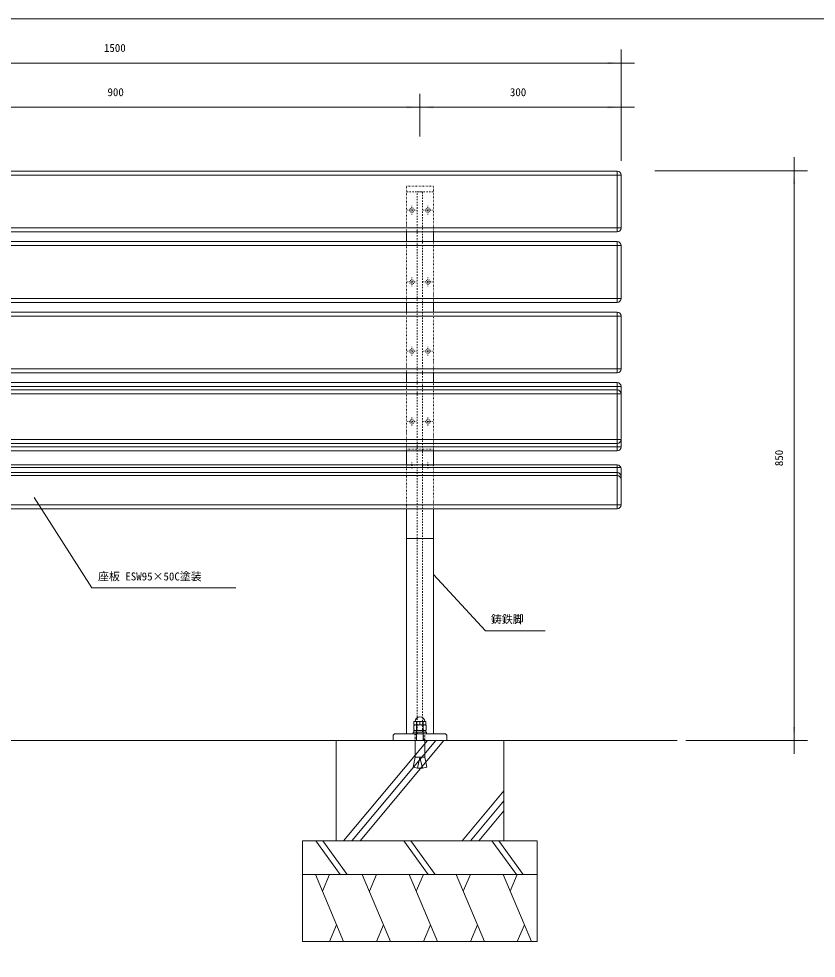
# Model space of a CAD drawing. Units: millimetres, scale not verified. Extents: x -1950 to 1950, y -1375 to 1375.
# Drawn here: x -858 to 331, y -27 to 1375 of the extents above; entities that cross this region are included whole.
import ezdxf
from ezdxf.enums import TextEntityAlignment as Align

# ---------------------------------------------------------------- set-up
doc = ezdxf.new("R2010")
doc.units = ezdxf.units.MM
doc.header["$LTSCALE"] = 10
doc.linetypes.add('USER1', pattern=[0.416641, 0.208282, -0.208359])
doc.linetypes.add('USER5', pattern=[0.208282, 0.069427, -0.138855])
doc.layers.add('0-1_IMPORTED', color=30, linetype='Continuous', lineweight=18)
doc.styles.add('ＭＳ ゴシック', font='')
doc.styles.get('ＭＳ ゴシック').set_extended_font_data('MS Gothic')

msp = doc.modelspace()

# ---------------------------------------------------------------- linework, layer by layer
at = {"layer": '0-1_IMPORTED', "color": 1}
for p, q in [((40.27, 1199.46), (40.27, 1329)), ((40.27, 1309), (-1459.73, 1309)), ((60.27, 1309), (40.27, 1309)), ((-259.73, 1199.46), (-259.73, 1263)), ((-259.73, 1199.46), (-259.73, 1263)), ((40.27, 1163), (40.27, 1263)), ((-259.73, 1243), (-1159.73, 1243)), ((-259.73, 1243), (-279.73, 1243)), ((40.27, 1243), (-259.73, 1243)), ((-239.73, 1243), (-259.73, 1243)), ((60.27, 1243), (40.27, 1243)), ((298.15, 1148.36), (298.15, 1168.36)), ((90.27, 1148.36), (318.15, 1148.36)), ((298.15, 298.36), (298.15, 1148.36)), ((-749.02, 525.82), (-835, 661)), ((-239.73, 545.93), (-162.17, 461.67)), ((-749.02, 525.82), (-534, 525.82)), ((-162.17, 461.67), (-73, 461.67)), ((136.71, 298.36), (318.15, 298.36)), ((298.15, 278.36), (298.15, 298.36))]:
    msp.add_line(p, q, dxfattribs=at)
at = {"layer": '0-1_IMPORTED'}
for p, q in [((-1459.7, 1141.77), (40.25, 1141.77)), ((-1453.73, 1147.77), (34.27, 1147.77)), ((34.27, 1147.77), (34.27, 1056.98)), ((40.27, 1141.77), (40.27, 1062.96)), ((-1459.7, 1062.96), (40.25, 1062.96)), ((34.27, 1056.96), (-1453.73, 1056.96)), ((-279.73, 1056.96), (-279.73, 1042.59)), ((-239.73, 1056.96), (-239.73, 1042.59)), ((-1453.73, 1042.59), (34.27, 1042.59)), ((34.27, 1042.59), (34.27, 951.79)), ((-1459.7, 1036.59), (40.25, 1036.59)), ((40.27, 1036.59), (40.27, 957.77)), ((-1459.7, 957.77), (40.25, 957.77)), ((34.27, 951.77), (-1453.73, 951.77)), ((-279.73, 951.77), (-279.73, 937.42)), ((-239.73, 951.77), (-239.73, 937.42)), ((-1459.7, 931.42), (40.25, 931.42)), ((-1453.73, 937.42), (34.27, 937.42)), ((34.27, 937.42), (34.27, 846.63)), ((40.27, 931.42), (40.27, 852.61)), ((-1459.7, 852.61), (40.25, 852.61)), ((34.27, 846.61), (-1453.73, 846.61)), ((-279.73, 846.61), (-279.73, 832.31)), ((-239.73, 846.61), (-239.73, 832.31)), ((-1453.73, 832.31), (34.27, 832.31)), ((34.27, 832.31), (34.27, 741.52)), ((-1459.7, 826.31), (40.25, 826.31)), ((-1459.7, 815.18), (40.25, 815.18)), ((-1453.73, 821.18), (34.27, 821.18)), ((34.27, 821.18), (34.27, 730.38)), ((40.27, 826.31), (40.27, 747.5)), ((40.27, 815.18), (40.27, 736.36)), ((-1459.7, 747.5), (40.25, 747.5)), ((-1459.7, 736.36), (40.25, 736.36)), ((34.27, 741.5), (-1453.73, 741.5)), ((34.27, 730.36), (-1453.73, 730.36)), ((-279.73, 730.36), (-279.73, 709.46)), ((-239.73, 730.36), (-239.73, 709.46)), ((-1459.7, 705.72), (40.25, 705.72)), ((-1453.73, 709.46), (34.27, 709.46)), ((34.27, 709.46), (34.27, 693.56)), ((34.27, 709.46), (34.27, 693.56)), ((40.27, 703.46), (40.27, 649.83)), ((-1453.73, 697.9), (34.27, 697.9)), ((-1453.73, 693.56), (34.27, 693.56)), ((34.27, 697.9), (34.27, 643.83)), ((34.27, 693.56), (34.27, 643.83)), ((40.27, 691.9), (40.27, 649.83)), ((40.27, 687.56), (40.27, 649.83)), ((40.27, 649.83), (-1459.73, 649.83)), ((-1459.7, 649.83), (40.25, 649.83)), ((34.27, 643.83), (-1453.73, 643.83)), ((34.27, 643.83), (-1453.73, 643.83)), ((34.27, 643.83), (-1453.73, 643.83)), ((-239.73, 599.68), (-279.73, 599.68)), ((-266.88, 326.45), (-252.57, 326.45)), ((-259.73, 325.73), (-259.73, 322.16)), ((-264.34, 313.76), (-264.34, 320.73)), ((-255.11, 320.73), (-255.11, 313.76)), ((123.71, 298.36), (-1539.67, 298.36)), ((-373.63, 148.36), (-248.63, 298.36)), ((-361.26, 148.36), (-236.26, 298.36)), ((-348.88, 148.36), (-223.88, 298.36)), ((-259.73, 273.36), (-263.48, 257.12)), ((-259.73, 273.36), (-255.98, 257.12)), ((-263.48, 257.12), (-269.97, 258.62)), ((-255.98, 257.12), (-263.48, 257.12)), ((-255.98, 257.12), (-249.48, 258.62)), ((-196.86, 148.36), (-134.73, 222.92)), ((-184.48, 148.36), (-134.73, 208.07)), ((-172.11, 148.36), (-134.73, 193.22)), ((-415.04, 148.36), (-378.5, 98.36)), ((-404.7, 148.36), (-368.16, 98.36)), ((-283.79, 148.36), (-247.25, 98.36)), ((-273.45, 148.36), (-236.91, 98.36)), ((-152.54, 148.36), (-116, 98.36)), ((-142.2, 148.36), (-105.66, 98.36)), ((-373.48, -1.64), (-415.69, 98.36)), ((-405.14, 73.36), (-394.58, 98.36)), ((-303.48, -1.64), (-345.69, 98.36)), ((-335.14, 73.36), (-324.58, 98.36)), ((-233.48, -1.64), (-275.69, 98.36)), ((-265.14, 73.36), (-254.58, 98.36)), ((-163.48, -1.64), (-205.69, 98.36)), ((-195.14, 73.36), (-184.58, 98.36)), ((-93.48, -1.64), (-135.69, 98.36)), ((-125.14, 73.36), (-114.58, 98.36)), ((-384.03, 23.36), (-394.58, -1.64)), ((-314.03, 23.36), (-324.58, -1.64)), ((-244.03, 23.36), (-254.58, -1.64)), ((-174.03, 23.36), (-184.58, -1.64)), ((-104.03, 23.36), (-114.58, -1.64))]:
    msp.add_line(p, q, dxfattribs=at)
at = {"layer": '0-1_IMPORTED', "color": 7, "linetype": 'USER1', "lineweight": 9}
msp.add_line((-239.73, 1116.62), (-279.73, 1116.62), dxfattribs=at)
at = {"layer": '0-1_IMPORTED', "color": 7, "linetype": 'USER5', "lineweight": 9}
for p, q in [((-271.73, 1093.41), (-271.73, 1096.05)), ((-247.73, 1093.41), (-247.73, 1096.05)), ((-271.73, 1087.88), (-271.73, 1091.13)), ((-271.73, 1082.95), (-271.73, 1085.59)), ((-247.73, 1087.88), (-247.73, 1091.13)), ((-247.73, 1082.95), (-247.73, 1085.59)), ((-271.73, 986.29), (-271.73, 988.93)), ((-271.73, 980.75), (-271.73, 984)), ((-247.73, 986.29), (-247.73, 988.93)), ((-247.73, 980.75), (-247.73, 984)), ((-271.73, 975.83), (-271.73, 978.47)), ((-247.73, 975.83), (-247.73, 978.47)), ((-271.73, 883.04), (-271.73, 885.68)), ((-247.73, 883.04), (-247.73, 885.68)), ((-271.73, 877.51), (-271.73, 880.76)), ((-271.73, 872.58), (-271.73, 875.22)), ((-247.73, 877.51), (-247.73, 880.76)), ((-247.73, 872.58), (-247.73, 875.22)), ((-271.73, 777.93), (-271.73, 780.57)), ((-271.73, 772.4), (-271.73, 775.65)), ((-247.73, 777.93), (-247.73, 780.57)), ((-247.73, 772.4), (-247.73, 775.65)), ((-271.73, 767.47), (-271.73, 770.11)), ((-247.73, 767.47), (-247.73, 770.11)), ((-271.73, 712.11), (-271.73, 714.12)), ((-271.73, 707.88), (-271.73, 710.36)), ((-271.73, 704.12), (-271.73, 706.14)), ((-247.73, 712.11), (-247.73, 714.12)), ((-247.73, 707.88), (-247.73, 710.36)), ((-247.73, 704.12), (-247.73, 706.14))]:
    msp.add_line(p, q, dxfattribs=at)
at = {"layer": '0-1_IMPORTED', "color": 1, "linetype": 'USER5'}
for p, q in [((-278.28, 1089.5), (-275.64, 1089.5)), ((-273.35, 1089.5), (-270.1, 1089.5)), ((-267.81, 1089.5), (-265.17, 1089.5)), ((-251.64, 1089.5), (-254.28, 1089.5)), ((-246.1, 1089.5), (-249.35, 1089.5)), ((-241.17, 1089.5), (-243.81, 1089.5)), ((-278.28, 982.38), (-275.64, 982.38)), ((-273.35, 982.38), (-270.1, 982.38)), ((-267.81, 982.38), (-265.17, 982.38)), ((-251.64, 982.38), (-254.28, 982.38)), ((-246.1, 982.38), (-249.35, 982.38)), ((-241.17, 982.38), (-243.81, 982.38)), ((-278.28, 879.13), (-275.64, 879.13)), ((-273.35, 879.13), (-270.1, 879.13)), ((-267.81, 879.13), (-265.17, 879.13)), ((-251.64, 879.13), (-254.28, 879.13)), ((-246.1, 879.13), (-249.35, 879.13)), ((-241.17, 879.13), (-243.81, 879.13)), ((-278.28, 774.02), (-275.64, 774.02)), ((-273.35, 774.02), (-270.1, 774.02)), ((-267.81, 774.02), (-265.17, 774.02)), ((-251.64, 774.02), (-254.28, 774.02)), ((-246.1, 774.02), (-249.35, 774.02)), ((-241.17, 774.02), (-243.81, 774.02)), ((-278.28, 709.12), (-275.64, 709.12)), ((-273.35, 709.12), (-270.1, 709.12)), ((-267.81, 709.12), (-265.17, 709.12)), ((-251.64, 709.12), (-254.28, 709.12)), ((-246.1, 709.12), (-249.35, 709.12)), ((-241.17, 709.12), (-243.81, 709.12))]:
    msp.add_line(p, q, dxfattribs=at)
at = {"layer": '0-1_IMPORTED', "linetype": 'USER5'}
msp.add_line((-279.73, 733), (-239.73, 733), dxfattribs=at)
at = {"layer": '0-1_IMPORTED'}
for points in [[(-1950, 1375), (1950, 1375), (1950, -1375), (-1950, -1375)], [(-279.73, 643.83), (-239.73, 643.83), (-239.73, 308.36), (-279.73, 308.36)], [(-268.73, 326.45), (-250.73, 326.45), (-250.73, 321.45), (-268.73, 321.45)], [(-254.73, 326.36), (-264.73, 326.36), (-264.73, 298.36), (-254.73, 298.36)], [(-249.73, 310.66), (-269.73, 310.66), (-269.73, 308.36), (-249.73, 308.36)], [(-250.49, 320.73), (-251.73, 321.45), (-267.73, 321.45), (-268.96, 320.73), (-268.96, 313.76), (-267.73, 313.05), (-251.73, 313.05), (-250.49, 313.76)], [(-250.81, 313.05), (-268.64, 313.05), (-268.64, 310.66), (-250.81, 310.66)], [(-384.73, 298.36), (-134.73, 298.36), (-134.73, 148.36), (-384.73, 148.36)], [(-299.73, 306.36), (-297.73, 308.36), (-221.73, 308.36), (-219.73, 306.36), (-219.73, 298.36), (-299.73, 298.36)], [(-252.64, 298.36), (-266.81, 298.36), (-266.81, 273.36), (-252.64, 273.36)], [(-434.73, 148.36), (-84.73, 148.36), (-84.73, 98.36), (-434.73, 98.36)], [(-434.73, 98.36), (-84.73, 98.36), (-84.73, -1.64), (-434.73, -1.64)]]:
    msp.add_lwpolyline(points, close=True, dxfattribs=at)
at = {"layer": '0-1_IMPORTED', "linetype": 'USER5'}
for points in [[(-279.73, 1125.36), (-239.73, 1125.36), (-239.73, 643.83), (-279.73, 643.83)], [(-267.23, 308.36), (-252.23, 308.36), (-252.23, 298.36), (-267.23, 298.36)], [(-266.23, 308.36), (-253.23, 308.36), (-253.23, 298.36), (-266.23, 298.36)]]:
    msp.add_lwpolyline(points, close=True, dxfattribs=at)
at = {"layer": '0-1_IMPORTED', "color": 7, "linetype": 'USER1', "lineweight": 9}
msp.add_lwpolyline([(-263.73, 1116.62), (-255.73, 1116.62), (-255.73, 308.36), (-263.73, 308.36)], close=True, dxfattribs=at)
at = {"layer": '0-1_IMPORTED'}
for points in [[(-250.49, 320.73), (-251.07, 321.05), (-251.64, 321.27), (-252.22, 321.4), (-252.8, 321.45), (-253.37, 321.4), (-253.95, 321.27), (-254.53, 321.05), (-255.11, 320.73), (-256.26, 321.05), (-257.42, 321.27), (-258.57, 321.4), (-259.73, 321.45), (-260.88, 321.4), (-262.04, 321.27), (-263.19, 321.05), (-264.34, 320.73), (-264.92, 321.05), (-265.5, 321.27), (-266.08, 321.4), (-266.65, 321.45), (-267.23, 321.4), (-267.81, 321.27), (-268.39, 321.05), (-268.96, 320.73)], [(-250.49, 313.76), (-251.07, 313.45), (-251.64, 313.23), (-252.22, 313.1), (-252.8, 313.05), (-253.37, 313.1), (-253.95, 313.23), (-254.53, 313.45), (-255.11, 313.76), (-256.26, 313.45), (-257.42, 313.23), (-258.57, 313.1), (-259.73, 313.05), (-260.88, 313.1), (-262.04, 313.23), (-263.19, 313.45), (-264.34, 313.76), (-264.92, 313.45), (-265.5, 313.23), (-266.08, 313.1), (-266.65, 313.05), (-267.23, 313.1), (-267.81, 313.23), (-268.39, 313.45), (-268.96, 313.76)], [(-269.97, 258.62), (-266.81, 273.36), (-259.73, 273.36), (-263.48, 257.12), (-269.97, 258.62), (-266.81, 273.36)], [(-249.48, 258.62), (-252.64, 273.36), (-259.73, 273.36), (-255.98, 257.12), (-249.48, 258.62), (-252.64, 273.36)]]:
    msp.add_lwpolyline(points, dxfattribs=at)
at = {"layer": '0-1_IMPORTED', "linetype": 'USER5'}
for centre in [(-271.73, 1089.5), (-247.73, 1089.5), (-271.73, 982.38), (-247.73, 982.38), (-271.73, 879.13), (-247.73, 879.13), (-271.73, 774.02), (-247.73, 774.02)]:
    msp.add_circle(centre, 3.25, dxfattribs=at)
at = {"layer": '0-1_IMPORTED'}
for centre, radius, start, end in [((34.27, 1141.77), 6, 360, 90), ((34.27, 1062.96), 6, 270, 0), ((34.27, 1036.59), 6, 0, 90), ((34.27, 957.77), 6, 270, 0), ((34.27, 931.42), 6, 360, 90), ((34.27, 852.61), 6, 270, 360), ((34.27, 826.31), 6, 0, 90), ((34.27, 815.18), 6, 360, 90), ((34.27, 747.5), 6, 270, 360), ((34.27, 736.36), 6, 270, 360), ((34.27, 703.46), 6, 360, 90), ((34.27, 691.9), 6, 0, 90), ((34.27, 687.56), 6, 0, 90), ((34.27, 649.83), 6, 270, 360), ((34.27, 649.83), 6, 270, 360), ((34.27, 649.83), 6, 270, 360), ((-259.73, 326.45), 7.15, 90, 180), ((-259.73, 326.45), 7.15, 0, 90)]:
    msp.add_arc(centre, radius, start, end, dxfattribs=at)
at = {"layer": '0-1_IMPORTED', "color": 1}
for points in [[(40.27, 1309), (20.28, 1307.25), (20.28, 1310.75)], [(-259.73, 1243), (-279.72, 1241.25), (-279.72, 1244.75)], [(-259.73, 1243), (-239.73, 1244.75), (-239.73, 1241.25)], [(40.27, 1243), (20.28, 1241.25), (20.28, 1244.75)], [(298.15, 1148.36), (299.9, 1128.36), (296.4, 1128.36)], [(298.15, 298.36), (296.4, 318.36), (299.9, 318.36)]]:
    msp.add_solid(points, dxfattribs=at)

# ---------------------------------------------------------------- texts
at = {"layer": '0-1_IMPORTED', "color": 7, "style": 'ＭＳ ゴシック'}
for s, p in [('1500', (-730.89, 1321.96)), ('900', (-725.6, 1255.96)), ('300', (-125.6, 1255.96)), ('座板 ESW95×50C塗装', (-739.66, 533.4)), ('鋳鉄脚', (-153.91, 469.53))]:
    msp.add_text(s, height=11.94, dxfattribs=at).set_placement(p, align=Align.BOTTOM_LEFT)
msp.add_text('850', height=11.94, rotation=90, dxfattribs=at).set_placement((285.18, 707.49), align=Align.BOTTOM_LEFT)

doc.saveas('drawing.dxf')
